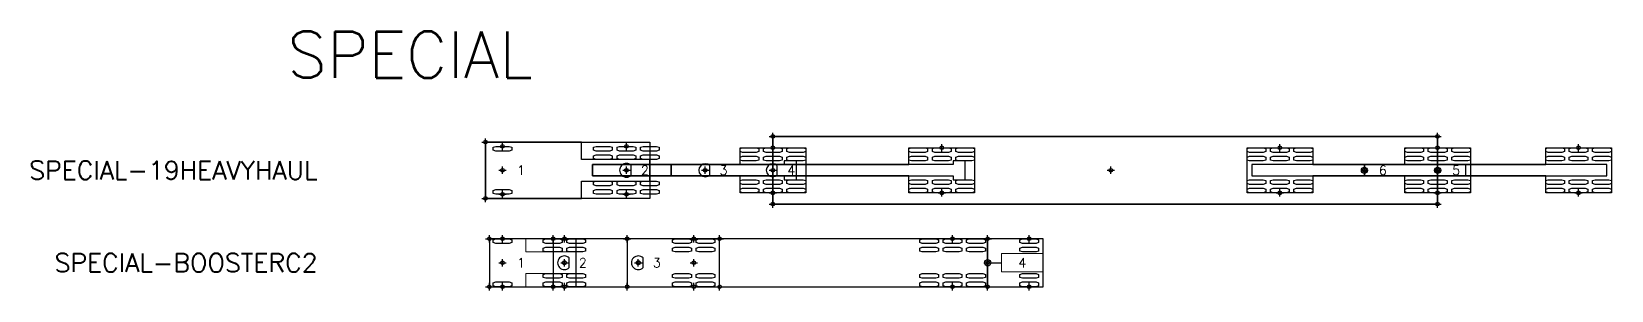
# Model space of a CAD drawing. Header units: metres. Extents: x -185 to 416, y -309 to 8.
# Drawn here: x -185.5 to -100, y -6.5 to 7.5 of the extents above; entities that cross this region are included whole.
import ezdxf
from ezdxf.enums import TextEntityAlignment as Align

# ---------------------------------------------------------------- set-up
doc = ezdxf.new("R2010")
doc.units = ezdxf.units.M
doc.header["$PDMODE"] = 34
doc.header["$PDSIZE"] = 0.2
doc.layers.add('G-ANNO', color=1, linetype='Continuous')
doc.styles.get("Standard").update_dxf_attribs({"font": 'simplex.shx'})

# ---------------------------------------------------------------- blocks, each defined once
blk = doc.blocks.new('WheelRightM2')
at = {"color": 7, "linetype": 'Continuous', "ltscale": 1.524, "flags": 128}
blk.add_lwpolyline([(-0.508, 0.047752), (-0.508, 0.206248), (-0.36576, 0.254), (0.36576, 0.254), (0.508, 0.206248), (0.508, 0.047752), (0.36576, 0), (-0.36576, 0)], close=True, dxfattribs=at)
blk = doc.blocks.new('WheelLeftM2')
at = {"color": 7, "linetype": 'Continuous', "ltscale": 1.524, "flags": 128}
blk.add_lwpolyline([(-0.508, -0.206248), (-0.508, -0.047752), (-0.36576, 0), (0.36576, 0), (0.508, -0.047752), (0.508, -0.206248), (0.36576, -0.254), (-0.36576, -0.254)], close=True, dxfattribs=at)
blk = doc.blocks.new('Special-19HeavyHaul-Truck')
at = {"color": 7, "linetype": 'Continuous', "ltscale": 1.524}
blk.add_line((7.882, -0.262), (7.882, 0.262), dxfattribs=at)
blk.add_lwpolyline([(0, -1.524), (5.182, -1.524), (5.182, -0.584), (8.89, -0.584), (8.89, 0.584), (5.182, 0.584), (5.182, 1.524), (0, 1.524), (0, -1.524), (0, -1.524)], close=True, dxfattribs=at)
at = {"color": 7, "linetype": 'Continuous', "ltscale": 1.524, "flags": 128}
for points in [[(5.842, 1.089), (5.842, 1.248), (5.984, 1.295), (6.716, 1.295), (6.858, 1.248), (6.858, 1.089), (6.716, 1.041), (5.984, 1.041)], [(7.112, 1.089), (7.112, 1.248), (7.254, 1.295), (7.986, 1.295), (8.128, 1.248), (8.128, 1.089), (7.986, 1.041), (7.254, 1.041)], [(8.382, 1.089), (8.382, 1.248), (8.524, 1.295), (9.256, 1.295), (9.398, 1.248), (9.398, 1.089), (9.256, 1.041), (8.524, 1.041)], [(5.842, 0.632), (5.842, 0.79), (5.984, 0.838), (6.716, 0.838), (6.858, 0.79), (6.858, 0.632), (6.716, 0.584), (5.984, 0.584)], [(7.112, 0.632), (7.112, 0.79), (7.254, 0.838), (7.986, 0.838), (8.128, 0.79), (8.128, 0.632), (7.986, 0.584), (7.254, 0.584)], [(8.382, 0.632), (8.382, 0.79), (8.524, 0.838), (9.256, 0.838), (9.398, 0.79), (9.398, 0.632), (9.256, 0.584), (8.524, 0.584)], [(5.842, -0.79), (5.842, -0.632), (5.984, -0.584), (6.716, -0.584), (6.858, -0.632), (6.858, -0.79), (6.716, -0.838), (5.984, -0.838)], [(7.112, -0.79), (7.112, -0.632), (7.254, -0.584), (7.986, -0.584), (8.128, -0.632), (8.128, -0.79), (7.986, -0.838), (7.254, -0.838)], [(8.382, -0.79), (8.382, -0.632), (8.524, -0.584), (9.256, -0.584), (9.398, -0.632), (9.398, -0.79), (9.256, -0.838), (8.524, -0.838)], [(5.842, -1.248), (5.842, -1.089), (5.984, -1.041), (6.716, -1.041), (6.858, -1.089), (6.858, -1.248), (6.716, -1.295), (5.984, -1.295)], [(7.112, -1.248), (7.112, -1.089), (7.254, -1.041), (7.986, -1.041), (8.128, -1.089), (8.128, -1.248), (7.986, -1.295), (7.254, -1.295)], [(8.382, -1.248), (8.382, -1.089), (8.524, -1.041), (9.256, -1.041), (9.398, -1.089), (9.398, -1.248), (9.256, -1.295), (8.524, -1.295)]]:
    blk.add_lwpolyline(points, close=True, dxfattribs=at)
at = {"color": 7, "linetype": 'Continuous', "ltscale": 1.524}
blk.add_arc((7.62, 0), 0.37, 45, 315, dxfattribs=at)
for p in [(0, 1.524), (0.914, 1.295), (7.62, 1.295), (0, -1.524), (0.914, -1.295), (7.62, -1.295)]:
    blk.add_point(p)
at = {"color": 3}
blk.add_point((0.914, 0), dxfattribs=at)
at = {"color": 1}
blk.add_point((7.62, 0), dxfattribs=at)
at = {"layer": 'Defpoints', "flags": 128}
blk.add_lwpolyline([(0, 1.524), (8.89, 1.524), (8.89, -1.524), (0, -1.524)], close=True, dxfattribs=at)
for name, p in [('WheelRightM2', (0.914, 1.041)), ('WheelLeftM2', (0.914, -1.041))]:
    blk.add_blockref(name, p)
blk.add_text('1', height=0.5).set_placement((1.914, 0), align=Align.MIDDLE)
at = {"flags": 9}
for tag, p in [('D0', (-0.7, 0.567)), ('DG', (-0.7, 0.233)), ('D', (-0.7, -0.1)), ('DH', (-0.7, -0.433)), ('L', (-0.7, -0.767))]:
    blk.add_attdef(tag, p, '', height=0.2, dxfattribs=at)
blk = doc.blocks.new('Special-19HeavyHaul-Pup1')
at = {"color": 7, "linetype": 'Continuous', "ltscale": 1.524}
blk.add_line((6.342, -0.246), (6.342, 0.246), dxfattribs=at)
at = {"color": 7, "linetype": 'Continuous', "ltscale": 1.524, "flags": 128}
for points in [[(7.976, 1.013), (7.976, 1.171), (8.118, 1.219), (8.849, 1.219), (8.992, 1.171), (8.992, 1.013), (8.849, 0.965), (8.118, 0.965)], [(9.246, 1.013), (9.246, 1.171), (9.388, 1.219), (10.119, 1.219), (10.262, 1.171), (10.262, 1.013), (10.119, 0.965), (9.388, 0.965)], [(10.516, 1.013), (10.516, 1.171), (10.658, 1.219), (11.389, 1.219), (11.532, 1.171), (11.532, 1.013), (11.389, 0.965), (10.658, 0.965)], [(7.976, 0.556), (7.976, 0.714), (8.118, 0.762), (8.849, 0.762), (8.992, 0.714), (8.992, 0.556), (8.849, 0.508), (8.118, 0.508)], [(9.246, 0.556), (9.246, 0.714), (9.388, 0.762), (10.119, 0.762), (10.262, 0.714), (10.262, 0.556), (10.119, 0.508), (9.388, 0.508)], [(10.516, 0.556), (10.516, 0.714), (10.658, 0.762), (11.389, 0.762), (11.532, 0.714), (11.532, 0.556), (11.389, 0.508), (10.658, 0.508)], [(7.976, -0.714), (7.976, -0.556), (8.118, -0.508), (8.849, -0.508), (8.992, -0.556), (8.992, -0.714), (8.849, -0.762), (8.118, -0.762)], [(9.246, -0.714), (9.246, -0.556), (9.388, -0.508), (10.119, -0.508), (10.262, -0.556), (10.262, -0.714), (10.119, -0.762), (9.388, -0.762)], [(10.516, -0.714), (10.516, -0.556), (10.658, -0.508), (11.389, -0.508), (11.532, -0.556), (11.532, -0.714), (11.389, -0.762), (10.658, -0.762)], [(7.976, -1.171), (7.976, -1.013), (8.118, -0.965), (8.849, -0.965), (8.992, -1.013), (8.992, -1.171), (8.849, -1.219), (8.118, -1.219)], [(9.246, -1.171), (9.246, -1.013), (9.388, -0.965), (10.119, -0.965), (10.262, -1.013), (10.262, -1.171), (10.119, -1.219), (9.388, -1.219)], [(10.516, -1.171), (10.516, -1.013), (10.658, -0.965), (11.389, -0.965), (11.532, -1.013), (11.532, -1.171), (11.389, -1.219), (10.658, -1.219)]]:
    blk.add_lwpolyline(points, close=True, dxfattribs=at)
at = {"color": 7, "linetype": 'Continuous', "ltscale": 1.524}
blk.add_lwpolyline([(0, -0.305), (10.363, -0.305), (10.363, -0.508), (11.024, -0.508), (11.024, 0.508), (10.363, 0.508), (10.363, 0.305), (0, 0.305), (0, -0.305), (0, -0.305)], close=True, dxfattribs=at)
blk.add_circle((1.829, 0), 0.0975, dxfattribs=at)
blk.add_arc((6.096, 0), 0.348, 45, 315, dxfattribs=at)
for p in [(9.754, 1.219), (9.754, -1.219)]:
    blk.add_point(p)
at = {"color": 3}
blk.add_point((1.829, 0), dxfattribs=at)
at = {"color": 1}
blk.add_point((6.096, 0), dxfattribs=at)
at = {"layer": 'Defpoints', "flags": 128}
blk.add_lwpolyline([(7.976, 1.219), (11.532, 1.219), (11.532, -1.219), (7.976, -1.219), (7.976, -0.305), (0, -0.305), (0, 0.305), (7.976, 0.305)], close=True, dxfattribs=at)
blk.add_text('2', height=0.5).set_placement((2.829, 0), align=Align.MIDDLE)
at = {"flags": 9}
for tag, p in [('D0', (-0.7, 0.567)), ('DG', (-0.7, 0.233)), ('D', (-0.7, -0.1)), ('DH', (-0.7, -0.433)), ('L', (-0.7, -0.767))]:
    blk.add_attdef(tag, p, '', height=0.2, dxfattribs=at)
blk = doc.blocks.new('Special-19HeavyHaul-Pup2')
at = {"color": 7, "linetype": 'Continuous', "ltscale": 1.524}
blk.add_line((5.733, -0.246), (5.733, 0.246), dxfattribs=at)
at = {"color": 7, "linetype": 'Continuous', "ltscale": 1.524, "flags": 128}
for points in [[(12.852, 1.013), (12.852, 1.171), (12.995, 1.219), (13.726, 1.219), (13.868, 1.171), (13.868, 1.013), (13.726, 0.965), (12.995, 0.965)], [(14.122, 1.013), (14.122, 1.171), (14.265, 1.219), (14.996, 1.219), (15.138, 1.171), (15.138, 1.013), (14.996, 0.965), (14.265, 0.965)], [(15.392, 1.013), (15.392, 1.171), (15.535, 1.219), (16.266, 1.219), (16.408, 1.171), (16.408, 1.013), (16.266, 0.965), (15.535, 0.965)], [(12.852, 0.556), (12.852, 0.714), (12.995, 0.762), (13.726, 0.762), (13.868, 0.714), (13.868, 0.556), (13.726, 0.508), (12.995, 0.508)], [(14.122, 0.556), (14.122, 0.714), (14.265, 0.762), (14.996, 0.762), (15.138, 0.714), (15.138, 0.556), (14.996, 0.508), (14.265, 0.508)], [(15.392, 0.556), (15.392, 0.714), (15.535, 0.762), (16.266, 0.762), (16.408, 0.714), (16.408, 0.556), (16.266, 0.508), (15.535, 0.508)], [(12.852, -0.714), (12.852, -0.556), (12.995, -0.508), (13.726, -0.508), (13.868, -0.556), (13.868, -0.714), (13.726, -0.762), (12.995, -0.762)], [(14.122, -0.714), (14.122, -0.556), (14.265, -0.508), (14.996, -0.508), (15.138, -0.556), (15.138, -0.714), (14.996, -0.762), (14.265, -0.762)], [(15.392, -0.714), (15.392, -0.556), (15.535, -0.508), (16.266, -0.508), (16.408, -0.556), (16.408, -0.714), (16.266, -0.762), (15.535, -0.762)], [(12.852, -1.171), (12.852, -1.013), (12.995, -0.965), (13.726, -0.965), (13.868, -1.013), (13.868, -1.171), (13.726, -1.219), (12.995, -1.219)], [(14.122, -1.171), (14.122, -1.013), (14.265, -0.965), (14.996, -0.965), (15.138, -1.013), (15.138, -1.171), (14.996, -1.219), (14.265, -1.219)], [(15.392, -1.171), (15.392, -1.013), (15.535, -0.965), (16.266, -0.965), (16.408, -1.013), (16.408, -1.171), (16.266, -1.219), (15.535, -1.219)]]:
    blk.add_lwpolyline(points, close=True, dxfattribs=at)
at = {"color": 7, "linetype": 'Continuous', "ltscale": 1.524}
blk.add_lwpolyline([(0, -0.305), (15.24, -0.305), (15.24, -0.508), (15.9, -0.508), (15.9, 0.508), (15.24, 0.508), (15.24, 0.305), (0, 0.305), (0, -0.305), (0, -0.305)], close=True, dxfattribs=at)
blk.add_circle((1.829, 0), 0.0975, dxfattribs=at)
blk.add_arc((5.486, 0), 0.348, 45, 315, dxfattribs=at)
for p in [(14.63, 1.219), (14.63, -1.219)]:
    blk.add_point(p)
at = {"color": 3}
blk.add_point((1.829, 0), dxfattribs=at)
at = {"color": 1}
blk.add_point((5.486, 0), dxfattribs=at)
at = {"layer": 'Defpoints', "flags": 128}
blk.add_lwpolyline([(12.852, 1.219), (16.408, 1.219), (16.408, -1.219), (12.852, -1.219), (12.852, -0.305), (0, -0.305), (0, 0.305), (12.852, 0.305)], close=True, dxfattribs=at)
blk.add_text('3', height=0.5).set_placement((2.829, 0), align=Align.MIDDLE)
at = {"flags": 9}
for tag, p in [('D0', (-0.7, 0.567)), ('DG', (-0.7, 0.233)), ('D', (-0.7, -0.1)), ('DH', (-0.7, -0.433)), ('L', (-0.7, -0.767))]:
    blk.add_attdef(tag, p, '', height=0.2, dxfattribs=at)
blk = doc.blocks.new('Special-19HeavyHaul-Trailer')
at = {"color": 7, "linetype": 'Continuous', "ltscale": 1.524}
blk.add_lwpolyline([(0, -1.829), (35.966, -1.829), (35.966, 1.829), (0, 1.829), (0, -1.829), (0, -1.829)], close=True, dxfattribs=at)
for p in [(0, 1.829), (35.966, 1.829), (18.288, 0), (0, -1.829), (35.966, -1.829)]:
    blk.add_point(p)
at = {"color": 3}
blk.add_point((0, 0), dxfattribs=at)
at = {"color": 1}
blk.add_point((35.966, 0), dxfattribs=at)
at = {"layer": 'Defpoints', "flags": 128}
blk.add_lwpolyline([(0, 1.829), (35.966, 1.829), (35.966, -1.829), (0, -1.829)], close=True, dxfattribs=at)
blk.add_text('4', height=0.5).set_placement((1, 0), align=Align.MIDDLE)
at = {"flags": 9}
for tag, p in [('D0', (-0.7, 0.567)), ('DG', (-0.7, 0.233)), ('D', (-0.7, -0.1)), ('DH', (-0.7, -0.433)), ('L', (-0.7, -0.767))]:
    blk.add_attdef(tag, p, '', height=0.2, dxfattribs=at)
blk = doc.blocks.new('Special-19HeavyHaul-Pup3')
at = {"color": 7, "linetype": 'Continuous', "ltscale": 1.524, "flags": 128}
for points in [[(9.8044, 1.012952), (9.8044, 1.171448), (9.94664, 1.2192), (10.67816, 1.2192), (10.8204, 1.171448), (10.8204, 1.012952), (10.67816, 0.9652), (9.94664, 0.9652)], [(11.0744, 1.012952), (11.0744, 1.171448), (11.21664, 1.2192), (11.94816, 1.2192), (12.0904, 1.171448), (12.0904, 1.012952), (11.94816, 0.9652), (11.21664, 0.9652)], [(12.3444, 1.012952), (12.3444, 1.171448), (12.48664, 1.2192), (13.21816, 1.2192), (13.3604, 1.171448), (13.3604, 1.012952), (13.21816, 0.9652), (12.48664, 0.9652)], [(9.8044, 0.555752), (9.8044, 0.714248), (9.94664, 0.762), (10.67816, 0.762), (10.8204, 0.714248), (10.8204, 0.555752), (10.67816, 0.508), (9.94664, 0.508)], [(11.0744, 0.555752), (11.0744, 0.714248), (11.21664, 0.762), (11.94816, 0.762), (12.0904, 0.714248), (12.0904, 0.555752), (11.94816, 0.508), (11.21664, 0.508)], [(12.3444, 0.555752), (12.3444, 0.714248), (12.48664, 0.762), (13.21816, 0.762), (13.3604, 0.714248), (13.3604, 0.555752), (13.21816, 0.508), (12.48664, 0.508)], [(9.8044, -0.714248), (9.8044, -0.555752), (9.94664, -0.508), (10.67816, -0.508), (10.8204, -0.555752), (10.8204, -0.714248), (10.67816, -0.762), (9.94664, -0.762)], [(11.0744, -0.714248), (11.0744, -0.555752), (11.21664, -0.508), (11.94816, -0.508), (12.0904, -0.555752), (12.0904, -0.714248), (11.94816, -0.762), (11.21664, -0.762)], [(12.3444, -0.714248), (12.3444, -0.555752), (12.48664, -0.508), (13.21816, -0.508), (13.3604, -0.555752), (13.3604, -0.714248), (13.21816, -0.762), (12.48664, -0.762)], [(9.8044, -1.171448), (9.8044, -1.012952), (9.94664, -0.9652), (10.67816, -0.9652), (10.8204, -1.012952), (10.8204, -1.171448), (10.67816, -1.2192), (9.94664, -1.2192)], [(11.0744, -1.171448), (11.0744, -1.012952), (11.21664, -0.9652), (11.94816, -0.9652), (12.0904, -1.012952), (12.0904, -1.171448), (11.94816, -1.2192), (11.21664, -1.2192)], [(12.3444, -1.171448), (12.3444, -1.012952), (12.48664, -0.9652), (13.21816, -0.9652), (13.3604, -1.012952), (13.3604, -1.171448), (13.21816, -1.2192), (12.48664, -1.2192)]]:
    blk.add_lwpolyline(points, close=True, dxfattribs=at)
at = {"color": 7, "linetype": 'Continuous', "ltscale": 1.524}
blk.add_lwpolyline([(0, -0.3048), (13.1064, -0.3048), (13.1064, 0.3048), (0, 0.3048), (0, -0.3048), (0, -0.3048)], close=True, dxfattribs=at)
blk.add_circle((3.9624, 0), 0.16256, dxfattribs=at)
for p in [(11.5824, 1.2192), (11.5824, -1.2192)]:
    blk.add_point(p)
at = {"color": 1}
blk.add_point((0, 0), dxfattribs=at)
at = {"color": 3}
blk.add_point((3.9624, 0), dxfattribs=at)
at = {"layer": 'Defpoints', "flags": 128}
blk.add_lwpolyline([(9.8044, 1.2192), (13.3604, 1.2192), (13.3604, -1.2192), (9.8044, -1.2192), (9.8044, -0.3048), (0, -0.3048), (0, 0.3048), (9.8044, 0.3048)], close=True, dxfattribs=at)
blk.add_text('5', height=0.5).set_placement((4.9624, 0), align=Align.MIDDLE)
at = {"flags": 9}
for tag, p in [('D0', (-0.7, 0.566667)), ('DG', (-0.7, 0.233333)), ('D', (-0.7, -0.1)), ('DH', (-0.7, -0.433333)), ('L', (-0.7, -0.766667))]:
    blk.add_attdef(tag, p, '', height=0.2, dxfattribs=at)
blk = doc.blocks.new('WheelLeftM6')
at = {"color": 7, "linetype": 'Continuous', "ltscale": 1.524, "flags": 128}
for points in [[(-0.508, -0.206248), (-0.508, -0.047752), (-0.36576, 0), (0.36576, 0), (0.508, -0.047752), (0.508, -0.206248), (0.36576, -0.254), (-0.36576, -0.254)], [(-0.508, -0.663448), (-0.508, -0.504952), (-0.36576, -0.4572), (0.36576, -0.4572), (0.508, -0.504952), (0.508, -0.663448), (0.36576, -0.7112), (-0.36576, -0.7112)]]:
    blk.add_lwpolyline(points, close=True, dxfattribs=at)
blk = doc.blocks.new('WheelRightM6')
at = {"color": 7, "linetype": 'Continuous', "ltscale": 1.524, "flags": 128}
for points in [[(-0.508, 0.504952), (-0.508, 0.663448), (-0.36576, 0.7112), (0.36576, 0.7112), (0.508, 0.663448), (0.508, 0.504952), (0.36576, 0.4572), (-0.36576, 0.4572)], [(-0.508, 0.047752), (-0.508, 0.206248), (-0.36576, 0.254), (0.36576, 0.254), (0.508, 0.206248), (0.508, 0.047752), (0.36576, 0), (-0.36576, 0)]]:
    blk.add_lwpolyline(points, close=True, dxfattribs=at)
blk = doc.blocks.new('Special-19HeavyHaul-Pup4')
at = {"color": 7, "linetype": 'Continuous', "ltscale": 1.524, "flags": 128}
for points in [[(8.2804, 1.012952), (8.2804, 1.171448), (8.42264, 1.2192), (9.15416, 1.2192), (9.2964, 1.171448), (9.2964, 1.012952), (9.15416, 0.9652), (8.42264, 0.9652)], [(9.5504, 1.012952), (9.5504, 1.171448), (9.69264, 1.2192), (10.42416, 1.2192), (10.5664, 1.171448), (10.5664, 1.012952), (10.42416, 0.9652), (9.69264, 0.9652)], [(10.8204, 1.012952), (10.8204, 1.171448), (10.96264, 1.2192), (11.69416, 1.2192), (11.8364, 1.171448), (11.8364, 1.012952), (11.69416, 0.9652), (10.96264, 0.9652)], [(8.2804, 0.555752), (8.2804, 0.714248), (8.42264, 0.762), (9.15416, 0.762), (9.2964, 0.714248), (9.2964, 0.555752), (9.15416, 0.508), (8.42264, 0.508)], [(9.5504, 0.555752), (9.5504, 0.714248), (9.69264, 0.762), (10.42416, 0.762), (10.5664, 0.714248), (10.5664, 0.555752), (10.42416, 0.508), (9.69264, 0.508)], [(10.8204, 0.555752), (10.8204, 0.714248), (10.96264, 0.762), (11.69416, 0.762), (11.8364, 0.714248), (11.8364, 0.555752), (11.69416, 0.508), (10.96264, 0.508)], [(8.2804, -0.714248), (8.2804, -0.555752), (8.42264, -0.508), (9.15416, -0.508), (9.2964, -0.555752), (9.2964, -0.714248), (9.15416, -0.762), (8.42264, -0.762)], [(9.5504, -0.714248), (9.5504, -0.555752), (9.69264, -0.508), (10.42416, -0.508), (10.5664, -0.555752), (10.5664, -0.714248), (10.42416, -0.762), (9.69264, -0.762)], [(10.8204, -0.714248), (10.8204, -0.555752), (10.96264, -0.508), (11.69416, -0.508), (11.8364, -0.555752), (11.8364, -0.714248), (11.69416, -0.762), (10.96264, -0.762)], [(8.2804, -1.171448), (8.2804, -1.012952), (8.42264, -0.9652), (9.15416, -0.9652), (9.2964, -1.012952), (9.2964, -1.171448), (9.15416, -1.2192), (8.42264, -1.2192)], [(9.5504, -1.171448), (9.5504, -1.012952), (9.69264, -0.9652), (10.42416, -0.9652), (10.5664, -1.012952), (10.5664, -1.171448), (10.42416, -1.2192), (9.69264, -1.2192)], [(10.8204, -1.171448), (10.8204, -1.012952), (10.96264, -0.9652), (11.69416, -0.9652), (11.8364, -1.012952), (11.8364, -1.171448), (11.69416, -1.2192), (10.96264, -1.2192)]]:
    blk.add_lwpolyline(points, close=True, dxfattribs=at)
at = {"color": 7, "linetype": 'Continuous', "ltscale": 1.524}
blk.add_lwpolyline([(0, -0.3048), (11.5824, -0.3048), (11.5824, 0.3048), (0, 0.3048), (0, -0.3048), (0, -0.3048)], close=True, dxfattribs=at)
blk.add_circle((6.096, 0), 0.16256, dxfattribs=at)
for p in [(1.524, 1.2192), (10.0584, 1.2192), (1.524, -1.2192), (10.0584, -1.2192)]:
    blk.add_point(p)
at = {"color": 3}
blk.add_point((6.096, 0), dxfattribs=at)
at = {"layer": 'Defpoints', "flags": 128}
blk.add_lwpolyline([(8.2804, 1.2192), (11.8364, 1.2192), (11.8364, -1.2192), (8.2804, -1.2192), (8.2804, -0.3048), (3.302, -0.3048), (3.302, -1.2192), (-0.254, -1.2192), (-0.254, 1.2192), (3.302, 1.2192), (3.302, 0.3048), (8.2804, 0.3048)], close=True, dxfattribs=at)
for name, p in [('WheelRightM6', (0.254, 0.508)), ('WheelRightM6', (1.524, 0.508)), ('WheelRightM6', (2.794, 0.508)), ('WheelLeftM6', (0.254, -0.508)), ('WheelLeftM6', (1.524, -0.508)), ('WheelLeftM6', (2.794, -0.508))]:
    blk.add_blockref(name, p)
blk.add_text('6', height=0.5).set_placement((7.096, 0), align=Align.MIDDLE)
at = {"flags": 9}
for tag, p in [('D0', (-0.7, 0.566667)), ('DG', (-0.7, 0.233333)), ('D', (-0.7, -0.1)), ('DH', (-0.7, -0.433333)), ('L', (-0.7, -0.766667))]:
    blk.add_attdef(tag, p, '', height=0.2, dxfattribs=at)
blk = doc.blocks.new('SPECIAL-BOOSTERC2-TRUCK')
at = {"color": 7, "linetype": 'Continuous', "ltscale": 1.524}
blk.add_line((4.322, -0.262), (4.322, 0.262), dxfattribs=at)
at = {"color": 7, "linetype": 'Continuous', "lineweight": 0, "ltscale": 1.524}
blk.add_lwpolyline([(0, -1.295), (1.98, -1.295), (1.98, -0.584), (4.695, -0.584), (4.695, 0.584), (1.98, 0.584), (1.98, 1.295), (0, 1.295), (0, -1.295), (0, -1.295)], close=True, dxfattribs=at)
at = {"color": 7, "linetype": 'Continuous', "ltscale": 1.524, "flags": 128}
for points in [[(2.917, 1.089), (2.917, 1.247), (3.059, 1.295), (3.791, 1.295), (3.933, 1.247), (3.933, 1.089), (3.791, 1.041), (3.059, 1.041)], [(4.187, 1.089), (4.187, 1.247), (4.329, 1.295), (5.061, 1.295), (5.203, 1.247), (5.203, 1.089), (5.061, 1.041), (4.329, 1.041)], [(2.917, 0.632), (2.917, 0.79), (3.059, 0.838), (3.791, 0.838), (3.933, 0.79), (3.933, 0.632), (3.791, 0.584), (3.059, 0.584)], [(4.187, 0.632), (4.187, 0.79), (4.329, 0.838), (5.061, 0.838), (5.203, 0.79), (5.203, 0.632), (5.061, 0.584), (4.329, 0.584)], [(2.917, -0.79), (2.917, -0.632), (3.059, -0.584), (3.791, -0.584), (3.933, -0.632), (3.933, -0.79), (3.791, -0.838), (3.059, -0.838)], [(4.187, -0.79), (4.187, -0.632), (4.329, -0.584), (5.061, -0.584), (5.203, -0.632), (5.203, -0.79), (5.061, -0.838), (4.329, -0.838)], [(2.917, -1.247), (2.917, -1.089), (3.059, -1.041), (3.791, -1.041), (3.933, -1.089), (3.933, -1.247), (3.791, -1.295), (3.059, -1.295)], [(4.187, -1.247), (4.187, -1.089), (4.329, -1.041), (5.061, -1.041), (5.203, -1.089), (5.203, -1.247), (5.061, -1.295), (4.329, -1.295)]]:
    blk.add_lwpolyline(points, close=True, dxfattribs=at)
at = {"color": 7, "linetype": 'Continuous', "ltscale": 1.524}
blk.add_circle((4.06, 0), 0.104, dxfattribs=at)
blk.add_arc((4.06, 0), 0.37, 45, 315, dxfattribs=at)
for p in [(0, 1.295), (0.71, 1.295), (4.06, 1.295), (4.06, 0), (0, -1.295), (0.71, -1.295), (4.06, -1.295)]:
    blk.add_point(p)
at = {"color": 3}
blk.add_point((0.71, 0), dxfattribs=at)
at = {"layer": 'Defpoints'}
blk.add_lwpolyline([(0, -1.295), (4.695, -1.295), (4.695, 1.295), (0, 1.295)], close=True, dxfattribs=at)
for name, p in [('WheelRightM2', (0.71, 1.041)), ('WheelLeftM2', (0.71, -1.041))]:
    blk.add_blockref(name, p)
blk.add_text('1', height=0.5).set_placement((1.71, 0), align=Align.MIDDLE)
at = {"flags": 9}
for tag, p in [('D0', (-0.904, 0.567)), ('DG', (-0.904, 0.233)), ('D', (-0.904, -0.1)), ('DH', (-0.904, -0.433)), ('L', (-0.904, -0.767))]:
    blk.add_attdef(tag, p, '', height=0.2, dxfattribs=at)
blk = doc.blocks.new('SPECIAL-BOOSTERC2-TRAILER1')
for p in [(0, 1.295), (7.6, 1.295), (9, 1.295), (0.6, 0), (4.6, 0), (7.6, 0), (0, -1.295), (7.6, -1.295), (9, -1.295)]:
    blk.add_point(p)
at = {"layer": 'Defpoints'}
blk.add_lwpolyline([(0, -1.295), (9, -1.295), (9, 1.295), (0, 1.295)], close=True, dxfattribs=at)
at = {"layer": 'G-ANNO', "color": 7, "linetype": 'Continuous', "ltscale": 1.524}
blk.add_line((4.862, -0.262), (4.862, 0.262), dxfattribs=at)
at = {"layer": 'G-ANNO', "color": 7, "linetype": 'Continuous', "lineweight": 0, "ltscale": 1.524}
blk.add_lwpolyline([(0, -1.295), (9, -1.295), (9, 1.295), (0, 1.295), (0, -1.295), (0, -1.295)], close=True, dxfattribs=at)
at = {"layer": 'G-ANNO', "color": 7, "linetype": 'Continuous', "ltscale": 1.524, "flags": 128}
for points in [[(6.457, 1.089), (6.457, 1.247), (6.599, 1.295), (7.331, 1.295), (7.473, 1.247), (7.473, 1.089), (7.331, 1.041), (6.599, 1.041)], [(7.727, 1.089), (7.727, 1.247), (7.869, 1.295), (8.601, 1.295), (8.743, 1.247), (8.743, 1.089), (8.601, 1.041), (7.869, 1.041)], [(6.457, 0.632), (6.457, 0.79), (6.599, 0.838), (7.331, 0.838), (7.473, 0.79), (7.473, 0.632), (7.331, 0.584), (6.599, 0.584)], [(7.727, 0.632), (7.727, 0.79), (7.869, 0.838), (8.601, 0.838), (8.743, 0.79), (8.743, 0.632), (8.601, 0.584), (7.869, 0.584)], [(6.457, -0.79), (6.457, -0.632), (6.599, -0.584), (7.331, -0.584), (7.473, -0.632), (7.473, -0.79), (7.331, -0.838), (6.599, -0.838)], [(7.727, -0.79), (7.727, -0.632), (7.869, -0.584), (8.601, -0.584), (8.743, -0.632), (8.743, -0.79), (8.601, -0.838), (7.869, -0.838)], [(6.457, -1.247), (6.457, -1.089), (6.599, -1.041), (7.331, -1.041), (7.473, -1.089), (7.473, -1.247), (7.331, -1.295), (6.599, -1.295)], [(7.727, -1.247), (7.727, -1.089), (7.869, -1.041), (8.601, -1.041), (8.743, -1.089), (8.743, -1.247), (8.601, -1.295), (7.869, -1.295)]]:
    blk.add_lwpolyline(points, close=True, dxfattribs=at)
at = {"layer": 'G-ANNO', "color": 7, "linetype": 'Continuous', "ltscale": 1.524}
blk.add_circle((4.6, 0), 0.104, dxfattribs=at)
blk.add_arc((4.6, 0), 0.37, 45, 315, dxfattribs=at)
blk.add_text('2', height=0.5).set_placement((1.6, 0), align=Align.MIDDLE)
at = {"flags": 9}
for tag, p in [('D0', (-0.7, 0.567)), ('DG', (-0.7, 0.233)), ('D', (-0.7, -0.1)), ('DH', (-0.7, -0.433)), ('L', (-0.7, -0.767))]:
    blk.add_attdef(tag, p, '', height=0.2, dxfattribs=at)
blk = doc.blocks.new('SPECIAL-BOOSTERC2-TRAILER2')
for p in [(0, 1.295), (17.6, 1.295), (19.5, 1.295), (0.6, 0), (19.5, 0), (0, -1.295), (17.6, -1.295), (19.5, -1.295)]:
    blk.add_point(p)
at = {"layer": 'Defpoints'}
blk.add_lwpolyline([(0, -1.295), (19.5, -1.295), (19.5, 1.295), (0, 1.295)], close=True, dxfattribs=at)
at = {"layer": 'G-ANNO', "color": 7, "linetype": 'Continuous', "ltscale": 1.524}
blk.add_line((0.862, -0.262), (0.862, 0.262), dxfattribs=at)
at = {"layer": 'G-ANNO', "color": 7, "linetype": 'Continuous', "lineweight": 0, "ltscale": 1.524}
blk.add_lwpolyline([(0, -1.295), (19.5, -1.295), (19.5, 1.295), (0, 1.295), (0, -1.295), (0, -1.295)], close=True, dxfattribs=at)
at = {"layer": 'G-ANNO', "color": 7, "linetype": 'Continuous', "ltscale": 1.524, "flags": 128}
for points in [[(15.822, 1.089), (15.822, 1.247), (15.964, 1.295), (16.696, 1.295), (16.838, 1.247), (16.838, 1.089), (16.696, 1.041), (15.964, 1.041)], [(17.092, 1.089), (17.092, 1.247), (17.234, 1.295), (17.966, 1.295), (18.108, 1.247), (18.108, 1.089), (17.966, 1.041), (17.234, 1.041)], [(18.362, 1.089), (18.362, 1.247), (18.504, 1.295), (19.236, 1.295), (19.378, 1.247), (19.378, 1.089), (19.236, 1.041), (18.504, 1.041)], [(15.822, 0.632), (15.822, 0.79), (15.964, 0.838), (16.696, 0.838), (16.838, 0.79), (16.838, 0.632), (16.696, 0.584), (15.964, 0.584)], [(17.092, 0.632), (17.092, 0.79), (17.234, 0.838), (17.966, 0.838), (18.108, 0.79), (18.108, 0.632), (17.966, 0.584), (17.234, 0.584)], [(18.362, 0.632), (18.362, 0.79), (18.504, 0.838), (19.236, 0.838), (19.378, 0.79), (19.378, 0.632), (19.236, 0.584), (18.504, 0.584)], [(15.822, -0.79), (15.822, -0.632), (15.964, -0.584), (16.696, -0.584), (16.838, -0.632), (16.838, -0.79), (16.696, -0.838), (15.964, -0.838)], [(17.092, -0.79), (17.092, -0.632), (17.234, -0.584), (17.966, -0.584), (18.108, -0.632), (18.108, -0.79), (17.966, -0.838), (17.234, -0.838)], [(18.362, -0.79), (18.362, -0.632), (18.504, -0.584), (19.236, -0.584), (19.378, -0.632), (19.378, -0.79), (19.236, -0.838), (18.504, -0.838)], [(15.822, -1.247), (15.822, -1.089), (15.964, -1.041), (16.696, -1.041), (16.838, -1.089), (16.838, -1.247), (16.696, -1.295), (15.964, -1.295)], [(17.092, -1.247), (17.092, -1.089), (17.234, -1.041), (17.966, -1.041), (18.108, -1.089), (18.108, -1.247), (17.966, -1.295), (17.234, -1.295)], [(18.362, -1.247), (18.362, -1.089), (18.504, -1.041), (19.236, -1.041), (19.378, -1.089), (19.378, -1.247), (19.236, -1.295), (18.504, -1.295)]]:
    blk.add_lwpolyline(points, close=True, dxfattribs=at)
at = {"layer": 'G-ANNO', "color": 7, "linetype": 'Continuous', "ltscale": 1.524}
blk.add_circle((0.6, 0), 0.104, dxfattribs=at)
blk.add_arc((0.6, 0), 0.37, 45, 315, dxfattribs=at)
blk.add_text('3', height=0.5).set_placement((1.6, 0), align=Align.MIDDLE)
at = {"flags": 9}
for tag, p in [('D0', (-0.7, 0.567)), ('DG', (-0.7, 0.233)), ('D', (-0.7, -0.1)), ('DH', (-0.7, -0.433)), ('L', (-0.7, -0.767))]:
    blk.add_attdef(tag, p, '', height=0.2, dxfattribs=at)
blk = doc.blocks.new('SPECIAL-BOOSTERC2-TRAILER3')
for p in [(2.25, 1.295), (0, 0), (2.25, -1.295)]:
    blk.add_point(p)
at = {"layer": 'Defpoints'}
blk.add_lwpolyline([(0, -1.295), (3, -1.295), (3, 1.295), (0, 1.295)], close=True, dxfattribs=at)
at = {"layer": 'G-ANNO', "color": 7, "linetype": 'Continuous', "ltscale": 1.524}
blk.add_line((0, 0), (0.75, 0), dxfattribs=at)
at = {"layer": 'G-ANNO', "color": 7, "linetype": 'Continuous', "ltscale": 1.524, "flags": 128}
for points in [[(1.742, 1.089), (1.742, 1.247), (1.884, 1.295), (2.616, 1.295), (2.758, 1.247), (2.758, 1.089), (2.616, 1.041), (1.884, 1.041)], [(1.742, 0.632), (1.742, 0.79), (1.884, 0.838), (2.616, 0.838), (2.758, 0.79), (2.758, 0.632), (2.616, 0.584), (1.884, 0.584)], [(1.742, -0.79), (1.742, -0.632), (1.884, -0.584), (2.616, -0.584), (2.758, -0.632), (2.758, -0.79), (2.616, -0.838), (1.884, -0.838)], [(1.742, -1.247), (1.742, -1.089), (1.884, -1.041), (2.616, -1.041), (2.758, -1.089), (2.758, -1.247), (2.616, -1.295), (1.884, -1.295)]]:
    blk.add_lwpolyline(points, close=True, dxfattribs=at)
at = {"layer": 'G-ANNO', "color": 7, "linetype": 'Continuous', "lineweight": 0, "ltscale": 1.524}
blk.add_lwpolyline([(0.75, -0.5), (3, -0.5), (3, 0.5), (0.75, 0.5), (0.75, -0.5), (0.75, -0.5)], close=True, dxfattribs=at)
at = {"layer": 'G-ANNO', "color": 7, "linetype": 'Continuous', "ltscale": 1.524}
blk.add_circle((0, 0), 0.173, dxfattribs=at)
blk.add_text('4', height=0.5).set_placement((1.875, 0), align=Align.MIDDLE)
at = {"flags": 9}
for tag, p in [('D0', (-0.7, 0.567)), ('DG', (-0.7, 0.233)), ('D', (-0.7, -0.1)), ('DH', (-0.7, -0.433)), ('L', (-0.7, -0.767))]:
    blk.add_attdef(tag, p, '', height=0.2, dxfattribs=at)

msp = doc.modelspace()

# ---------------------------------------------------------------- block references
for name, p in [('Special-19HeavyHaul-Truck', (-160.91, 0)), ('Special-19HeavyHaul-Trailer', (-145.37, 0)), ('Special-19HeavyHaul-Pup1', (-155.12, 0)), ('Special-19HeavyHaul-Pup2', (-150.86, 0)), ('Special-19HeavyHaul-Pup4', (-119.4599, 0)), ('Special-19HeavyHaul-Pup3', (-113.36, 0)), ('SPECIAL-BOOSTERC2-TRUCK', (-160.7056, -5.0004)), ('SPECIAL-BOOSTERC2-TRAILER1', (-157.2456, -5.0004)), ('SPECIAL-BOOSTERC2-TRAILER2', (-153.2456, -5.0004)), ('SPECIAL-BOOSTERC2-TRAILER3', (-133.7456, -5.0004))]:
    msp.add_blockref(name, p)

# ---------------------------------------------------------------- texts
msp.add_text('SPECIAL', height=2.5).set_placement((-165, 5), align=Align.CENTER)
for s, p in [('SPECIAL-19HEAVYHAUL', (-170, 0)), ('SPECIAL-BOOSTERC2', (-170, -5))]:
    msp.add_text(s, height=1).set_placement(p, align=Align.MIDDLE_RIGHT)

doc.saveas('drawing.dxf')
